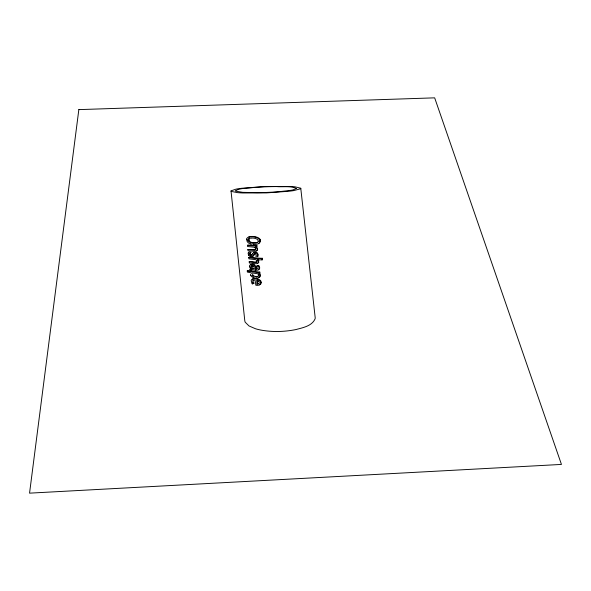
<?xml version="1.0" encoding="UTF-8"?>
<svg xmlns="http://www.w3.org/2000/svg" width="591" height="591" viewBox="0 0 591 591"><rect width="100%" height="100%" fill="white"/><g stroke="black" fill="none" stroke-linecap="round" stroke-linejoin="round"><path stroke-width="0.89" d="M258.363 261.857L258.319 261.436M257.639 255.201L257.595 254.706M258.267 254.854L258.215 254.359M259.656 268.004L259.604 268.41A2.977 1.972 -0.4 0 1 259.013 269.459M259.035 268.351L258.961 268.861A2.925 1.936 -0.4 0 1 258.356 269.843M248.198 253.376L248.257 252.889A5.378 3.509 -0.5 0 1 248.412 252.423M258.415 275.369L258.415 275.354A4.809 3.206 -0.6 0 0 258.415 275.133L258.407 274.926M258.215 241.158C258.348 238.572 253.724 237.959 251.921 238.047M249.941 269.43L250.082 270.124M259.826 241.527L259.841 240.818M260.291 241.268L260.299 240.456M246.728 239.119L246.89 240.751A7.158 4.595 -0.5 0 0 250.325 243.943M255.497 268.809L255.674 269.082A3.029 2.002 -0.4 0 0 255.896 269.09M254.315 268.927L254.293 268.484M258.156 255.541L257.868 256.309M260.387 275.953L260.358 276.071A3.199 2.135 -0.4 0 1 259.464 277.164M257.521 255.903L256.871 256.693M248.508 252.224L249.993 251.855M251.995 254.61L252.49 253.753M249.661 253.155L250.887 252.224M253.037 255.755L253.849 254.389A1.684 1.101 -0.4 0 1 254.241 253.997M251.005 252.305L250.577 252.904A4.085 2.667 -0.5 0 0 250.385 253.347M260.498 284.219L259.841 284.648A3.812 2.571 -0.4 0 0 260.542 282.926M258.282 261.288L258.223 261.119A5.038 3.317 -0.5 0 0 257.477 260.055A2.903 1.906 -0.4 0 0 257.063 259.737L262.079 259.892L262.537 259.523L262.404 258.289A69.672 43.416 0 0 1 249.742 257.299L248.745 257.58L248.877 258.806A53.811 33.975 -0.1 0 0 250.843 259.072L255.733 259.663A2.955 1.943 -0.5 0 1 255.94 259.804L256.066 259.9A4.514 2.97 -0.6 0 1 256.804 260.764A2.696 1.773 -0.5 0 1 256.9 261.037M248.737 257.617A72.346 45.019 0 0 0 261.946 258.614L262.397 258.289M252.113 279.284L251.847 279.484A3.258 2.187 -0.5 0 0 251.19 280.762L251.988 283.606A3.169 2.135 -0.5 0 0 252.106 283.754L252.335 283.916M259.205 273.722L259.937 273.33L259.811 272.096L259.176 272.488A60.541 38.578 0.1 0 1 249.867 271.409L247.245 270.877L247.378 272.089L250.813 272.754M259.545 284.855L259.567 284.84A2.807 1.891 -0.4 0 1 257.632 285.305L257.388 285.313M258.895 277.482L259.368 277.194M259.789 241.579A4.861 3.125 -0.4 0 1 258.4 243.647L258.607 243.462M258.215 269.902L258.215 269.902A2.519 1.67 -0.4 0 1 256.878 270.279L255.467 270.286M257.151 265.78L258.644 265.44A3.649 2.416 -0.4 0 1 258.762 265.566L258.895 265.736A7.55 5.001 -0.6 0 1 259.124 266.068L259.338 266.452A6.974 4.617 -0.6 0 1 259.501 266.837L259.634 267.376M257.573 263.254L258.09 262.973A2.49 1.64 -0.4 0 0 258.843 262.212M257.166 256.767L257.816 256.42M257.92 280.858A3.539 2.379 -0.5 0 0 256.989 280.474A3.635 2.445 -0.5 0 0 256.745 280.407L256.893 284.057L257.927 283.665M257.38 267.331A4.506 2.985 -0.6 0 0 256.886 266.408L256.812 266.327A3.066 2.024 -0.5 0 0 256.62 266.142L257.558 265.499M256.331 246.048L256.967 245.723L257.063 246.565L256.42 246.883L256.331 246.048L253.945 245.908A67.588 41.614 -0.1 0 1 247.43 245.295L247.563 246.506L254.418 247.267M253.886 249.727L247.88 249.498L248.013 250.71L253.82 251.315A5.193 3.361 -0.5 0 0 254.137 251.33L254.824 251.301A2.785 1.81 -0.4 0 0 256.139 250.983L256.76 250.658M255.445 269.068L256.442 268.706M252.423 283.887L254.196 283.215L253.835 282.793A5.408 3.635 -0.3 0 1 253.391 281.863M253.62 252.771L254.381 252.453M253.406 278.723L253.465 278.701A3.044 2.046 -0.5 0 1 255.142 278.427L256.967 278.649A6.383 4.3 -0.5 0 1 258.902 279.351L260.313 280.393A5.541 3.731 -0.5 0 1 261.089 281.545L261.237 282.528M252.268 279.196A2.209 1.478 -0.6 0 1 252.534 279.07L253.28 278.775M250.791 267.176A2.896 1.913 -0.5 0 0 250.872 267.383A3.878 2.563 -0.5 0 0 251.19 267.893L252.113 268.676L253.28 268.358M250.665 270.22L251.648 269.865M250.532 268.706L250.747 268.484A4.011 2.652 -0.5 0 1 250.444 268.218L250.348 268.115A5.807 3.842 -0.4 0 1 249.653 266.859M249.579 265.898A2.135 1.411 -0.6 0 1 250.503 264.746L251.537 264.436M257.506 263.35A3.177 2.091 -0.4 0 1 255.246 263.697L249.328 263.017L249.195 261.798L250.207 261.473L255.541 262.116M257.706 265.61L257.986 265.817A3.627 2.401 -0.5 0 1 258.104 265.943L258.245 266.113A7.653 5.068 -0.6 0 1 258.555 266.548L258.636 266.689A6.937 4.595 -0.6 0 1 258.88 267.213L259.035 268.196M248.914 237.028L248.929 237.028A4.78 3.066 -0.6 0 1 249.675 236.851L250.192 236.777A7.41 4.765 -0.6 0 1 251.374 236.71C254.337 236.769 258.045 237.19 259.648 240.005A5.4 3.472 -0.4 0 1 259.774 240.411L259.833 240.766M249.904 236.732L249.18 236.947M249.468 238.328L249.764 238.254A4.433 2.844 -0.6 0 1 250.473 238.121L251.559 238.047M247.245 270.877L249.601 270.811A56.049 35.822 0.1 0 0 259.811 272.067M247.43 245.287L248.442 245.006A64.212 39.619 -0.1 0 0 254.13 245.553L256.967 245.723M255.482 247.134L255.866 247.031M255.327 247.171L255.526 247.356A3.886 2.519 -0.5 0 1 256.886 248.7L256.922 248.811A4.034 2.615 -0.5 0 1 256.974 248.996L257.019 249.254M256.841 278.058L257.048 278.043A3.169 2.12 -0.4 0 0 258.673 277.622M256.583 278.065L256.11 278.065M255.172 253.864L255.009 253.857A1.123 0.731 -0.4 0 0 254.337 253.96M253.421 243.1L255.053 243.1A5.06 3.243 -0.4 0 0 256.006 242.975L256.176 242.938A3.177 2.039 -0.4 0 0 258.289 241.202M253.554 244.438L254.655 244.467A5.94 3.819 -0.4 0 0 258.215 243.758M253.48 244.438L252.963 244.393M253.975 249.734L254.27 249.749A4.159 2.689 -0.4 0 0 254.507 249.757L254.714 249.749A2.992 1.943 -0.4 0 0 255.253 249.705M251.064 256.568L250.65 256.516M255.571 262.116L255.733 262.131A2.748 1.81 -0.4 0 0 255.977 262.138M255.578 276.81L255.282 276.787M259.759 275.059L259.715 274.955A3.989 2.667 -0.4 0 0 259.006 274.039L258.503 273.67M253.923 242.783L255.74 242.79A4.181 2.682 -0.4 0 0 257.425 242.45M253.857 242.775L253.251 242.716A5.171 3.317 -0.5 0 1 248.944 240.426M253.029 243.071L252.364 243.004M255.327 270.272L251.958 269.865M252.586 264.325L252.97 264.376A2.689 1.78 -0.6 0 1 253.532 264.517A3.258 2.157 -0.6 0 1 253.849 264.642A3.568 2.357 -0.6 0 1 254.041 264.731L254.167 264.798M255.046 252.638L254.632 252.608A1.899 1.234 -0.5 0 0 253.775 252.719M254.027 268.92L252.113 268.676M247.88 249.498L253.953 250.074A2.482 1.61 -0.5 0 0 254.935 249.949M254.492 236.57L252.217 236.422A5.976 3.842 -0.5 0 0 250.052 236.681M255.068 276.765L254.677 276.706M256.79 285.261L255.992 285.084M251.995 272.939L257.624 273.736M251.53 254.987L251.493 254.987A1.381 0.901 -0.6 0 1 250.658 254.573M249.195 261.798L254.987 262.485A2.829 1.862 -0.4 0 0 255.216 262.493M255.556 276.322L256.383 276.418A3.324 2.216 -0.4 0 0 258.023 276.315M250.569 255.305L250.761 255.327A0.946 0.621 -0.6 0 0 251.227 255.29A2.187 1.426 -0.7 0 0 251.951 254.618M252.15 265.943L251.847 265.906A2.083 1.374 -0.5 0 0 251.722 266.149M251.81 244.238L250.385 243.884M254.588 277.903L253.827 277.718A5.422 3.62 -0.4 0 1 253.421 277.585M255.43 252.704L255.378 252.689A2.408 1.566 -0.5 0 0 255.142 252.653M256.117 252.364L256.102 252.357A2.209 1.441 -0.4 0 0 255.792 252.305L255.378 252.283A1.758 1.145 -0.4 0 0 254.551 252.394M255.822 256.398L255.74 256.162A3.118 2.032 -0.5 0 0 256.25 255.334M255.925 285.069L255.002 280.075A3.073 2.068 -0.5 0 0 253.384 280.156M253.628 276.448L253.428 276.374A3.782 2.519 -0.5 0 1 252.889 276.123L252.697 276.004M254.381 276.019L254.16 275.931A3.723 2.482 -0.4 0 1 252.749 274.645L252.564 274.18M253.103 277.46L252.845 277.349A5.77 3.849 -0.4 0 1 250.761 275.472M252.704 266.105L252.719 266.113A2.194 1.448 -0.6 0 0 252.49 266.024M252.793 266.142L253.28 266.43M258.104 280.969L258.644 281.397M253.014 268.314L252.143 267.538A3.842 2.541 -0.4 0 1 251.84 267.051L251.84 267.051A2.977 1.972 -0.5 0 1 251.759 266.829M253.266 283.606L252.882 283.163A5.371 3.612 -0.4 0 1 252.423 282.232M257.011 253.561L256.937 253.487A2.933 1.913 -0.5 0 0 255.438 252.682M258.053 274.194L258.156 274.335A4.203 2.807 -0.5 0 1 258.282 274.52M250.747 275.458L250.385 274.209M260.099 239.65L260.151 239.776A5.363 3.443 -0.4 0 1 260.225 240.027L260.299 240.404M249.114 240.367L248.974 239.584M248.146 240.626L248.006 239.857M258.902 260.919L258.873 260.823A5.112 3.361 -0.5 0 0 258.156 259.722M249.646 266.844L249.535 266.268M259.804 275.214L259.848 275.746M256.221 267.413L256.295 267.856M250.34 253.79L250.37 253.945A2.527 1.647 -0.5 0 0 250.525 254.389M249.372 254.078L249.395 254.226A1.862 1.212 -0.6 0 0 250.488 255.386M255.519 268.233L255.452 267.819A6.302 4.174 -0.8 0 0 253.34 265.137L253.14 265.064A3.583 2.371 -0.7 0 0 252.593 264.849A2.955 1.95 -0.6 0 0 252.121 264.731L251.685 264.672A2.068 1.367 -0.6 0 0 251.352 264.657A1.729 1.145 -0.6 0 0 250.54 264.775M300.775 188.352L315.158 317.389A9.19 6.405 2.3 0 1 315.062 318.911C311.863 326.166 302.644 327.717 295.773 329.593C284.197 331.906 272.148 332.194 260.535 330.007A39.043 26.876 0.3 0 1 255.548 328.766L249.01 325.959L245.258 322.265A9.19 6.427 -0.7 0 1 244.777 320.64L231.029 191.019A0.85 0.517 -1.2 0 1 231.059 190.856L235.957 189.142A61.907 39.109 -0.5 0 1 241.542 188.285L265.485 186.46L290.211 186.46A68.8 43.616 1 0 1 293.476 186.675A47.576 29.705 1 0 1 294.916 186.808L300.708 188.189A0.85 0.517 1.5 0 1 300.775 188.352A1.138 0.687 1.5 0 1 300.546 188.758L293.838 190.583A74.185 42.715 0.4 0 1 288.977 191.248L266.497 192.902L243.004 192.976A68.704 39.752 -0.5 0 1 237.567 192.636L231.384 191.432A1.152 0.702 -1.2 0 1 231.007 191.019M261.946 258.659L262.079 259.892M259.176 272.488L259.309 273.729M257.344 280.585L257.676 283.643M259.634 267.398L259.656 267.849M255.6 248.796L255.608 248.966A3.295 2.135 -0.5 0 1 255.6 249.136M259.227 282.52L259.235 282.705A2.298 1.544 -0.4 0 1 258.939 283.554A1.766 1.189 -0.3 0 1 258.127 283.665M256.937 261.215L256.937 261.362A1.788 1.175 -0.4 0 1 256.442 262.278M248.19 253.613L248.464 254.861A5.526 3.605 -0.5 0 0 248.612 255.164M260.624 282.919L260.491 282.047A5.489 3.694 -0.5 0 0 259.648 280.799L258.223 279.779A6.804 4.58 -0.6 0 0 256.213 279.055L254.248 278.804A3.251 2.179 -0.5 0 0 252.586 279.033M260.468 275.34L260.35 274.579A4.034 2.689 -0.4 0 0 259.671 273.648M257.661 249.21L257.536 248.449A3.812 2.475 -0.5 0 0 256.287 247.06M255.511 249.454A1.433 0.931 -0.5 0 1 255.083 249.904M255.46 248.353A2.667 1.729 -0.5 0 1 255.563 248.612M254.485 247.304A4.093 2.652 -0.6 0 1 255.43 248.36M256.974 268.89A1.433 0.946 -0.4 0 1 256.309 269.068M257.41 268.373A1.441 0.953 -0.4 0 1 257.048 268.853M257.521 249.89A2.327 1.507 -0.4 0 1 256.819 250.65M251.234 269.865A1.145 0.761 -0.6 0 1 251.884 269.888M255.231 253.79A1.714 1.116 -0.5 0 1 256.139 254.839M256.147 252.32A3.132 2.039 -0.4 0 1 257.809 253.465M252.712 253.443A2.549 1.662 -0.4 0 1 253.561 252.793M258.23 262.537A2.467 1.625 -0.4 0 1 257.484 263.32M256.657 262.057A1.566 1.034 -0.4 0 1 256.376 262.108M258.304 275.79A2.083 1.389 -0.4 0 1 257.735 276.529A3.051 2.032 -0.4 0 1 255.637 276.773M252.49 275.857A3.856 2.571 -0.5 0 1 251.877 275.177M251.603 273.426A2.408 1.61 -0.5 0 1 251.744 273.153M256.361 262.271A1.647 1.086 -0.4 0 1 255.637 262.47M253.354 266.482A4.093 2.711 -0.7 0 1 254.196 267.479M250.783 266.497A1.441 0.953 -0.6 0 1 251.079 265.95M251.404 265.906A1.116 0.739 -0.6 0 1 251.847 265.913M249.986 269.356A1.285 0.85 -0.7 0 1 250.34 268.765M251.537 264.428A1.758 1.16 -0.6 0 1 252.579 264.332M254.189 264.783A6.316 4.181 -0.7 0 1 256.125 267.317M247.954 239.82A2.652 1.699 -0.6 0 1 249.395 238.284M252.342 242.96A5.356 3.435 -0.5 0 1 247.947 240.692M246.691 239.111A4.034 2.586 -0.6 0 1 248.855 236.954M254.47 236.681A7.395 4.75 -0.5 0 1 260.306 239.599M260.254 241.268A4.942 3.177 -0.4 0 1 258.865 243.389M261.163 282.535A3.856 2.593 -0.4 0 1 260.565 284.227M253.295 280.991A2.6 1.751 -0.5 0 1 253.546 280.289M258.688 281.442A3.531 2.379 -0.5 0 1 258.969 281.789M258.23 283.953A1.773 1.189 -0.4 0 1 257.366 284.072M254.751 253.894A2.334 1.522 -0.4 0 0 254.632 254.056L253.805 255.497A2.438 1.588 -0.6 0 1 253.014 256.139L252.158 256.435A2.394 1.566 -0.6 0 0 252.948 255.837M252.113 256.457A1.596 1.042 -0.6 0 1 251.729 256.546M250.614 256.583A3.243 2.113 -0.6 0 1 248.7 255.149M248.988 239.473A2.578 1.655 -0.6 0 1 249.712 238.291M249.417 253.657A3.864 2.519 -0.5 0 1 249.587 253.28M252.335 281.368A2.519 1.692 -0.5 0 1 252.601 280.673M256.922 250.141A2.445 1.588 -0.4 0 1 256.162 250.99M257.203 253.798A4.24 2.77 -0.5 0 1 257.425 254.182M259.752 276.359A3.214 2.15 -0.4 0 1 259.006 277.43M296.409 188.47L292.855 189.955A33.052 19.584 0.7 0 1 290.676 190.361L278.686 191.728A152.057 82.821 -0.1 0 1 271.173 192.223A176.931 94.671 -0.2 0 1 257.026 192.659L242.738 192.334L235.75 191.181A1.056 0.635 -1 0 1 235.403 190.797C240.493 187.739 247.444 188.529 253.244 187.532A214.274 150.897 0.8 0 1 266.94 186.771L268.351 186.719A220.17 155.692 0.8 0 1 276.588 186.586C282.986 187.192 290.543 185.655 296.409 188.47M78.839 109.616L29.55 493.153L561.45 464.423L434.666 97.847L78.839 109.616"/></g></svg>
